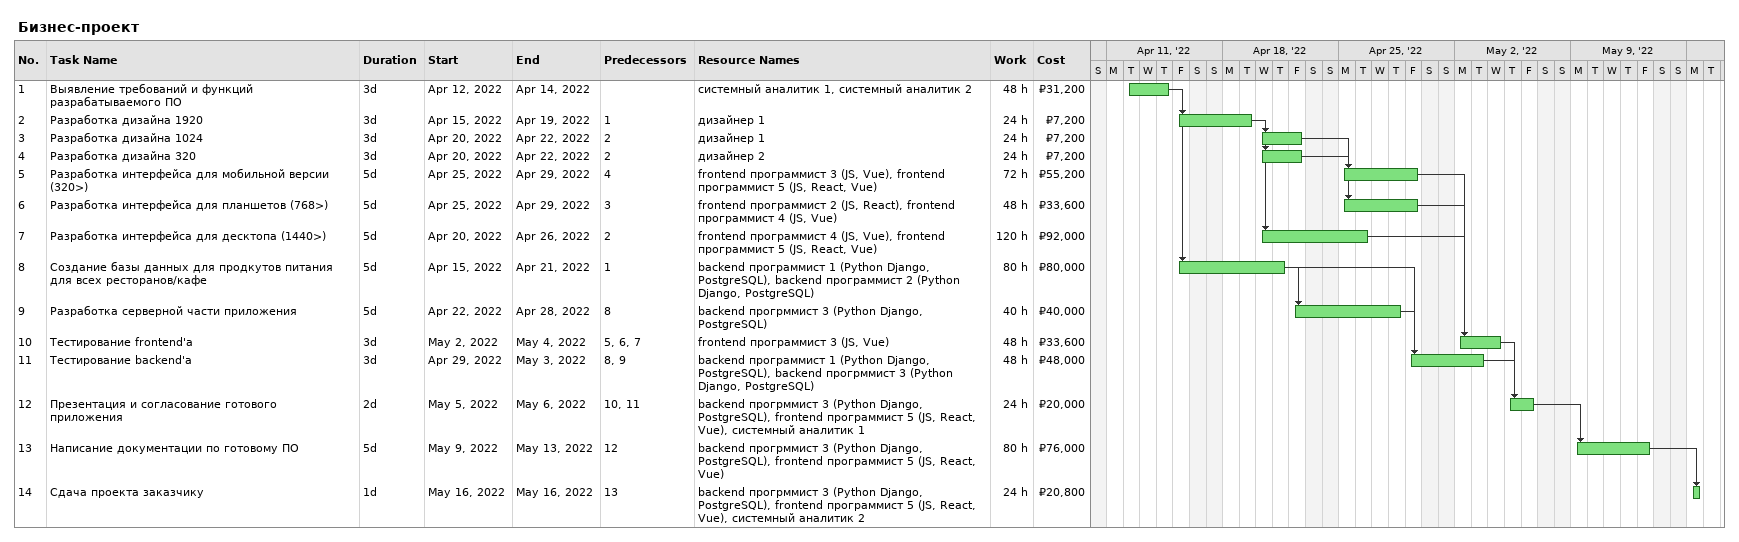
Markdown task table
Бизнес-проект

| ID | Task | Duration | Start | Finish | Predecessors | Resources | Work (h) | Cost (₽) |
|---|---|---|---|---|---|---|---|---|
| 1 | Выявление требований и функций разрабатываемого ПО | 3d | 2022-04-12 | 2022-04-14 |  | системный аналитик 1, системный аналитик 2 | 48 | 31200 |
| 2 | Разработка дизайна 1920 | 3d | 2022-04-15 | 2022-04-19 | 1 | дизайнер 1 | 24 | 7200 |
| 3 | Разработка дизайна 1024 | 3d | 2022-04-20 | 2022-04-22 | 2 | дизайнер 1 | 24 | 7200 |
| 4 | Разработка дизайна 320 | 3d | 2022-04-20 | 2022-04-22 | 2 | дизайнер 2 | 24 | 7200 |
| 5 | Разработка интерфейса для мобильной версии (320>) | 5d | 2022-04-25 | 2022-04-29 | 4 | frontend программист 3 (JS, Vue), frontend программист 5 (JS, React, Vue) | 72 | 55200 |
| 6 | Разработка интерфейса для планшетов (768>) | 5d | 2022-04-25 | 2022-04-29 | 3 | frontend программист 2 (JS, React), frontend программист 4 (JS, Vue) | 48 | 33600 |
| 7 | Разработка интерфейса для десктопа (1440>) | 5d | 2022-04-20 | 2022-04-26 | 2 | frontend программист 4 (JS, Vue), frontend программист 5 (JS, React, Vue) | 120 | 92000 |
| 8 | Создание базы данных для продкутов питания для всех ресторанов/кафе | 5d | 2022-04-15 | 2022-04-21 | 1 | backend программист 1 (Python Django, PostgreSQL), backend программист 2 (Python Django, PostgreSQL) | 80 | 80000 |
| 9 | Разработка серверной части приложения | 5d | 2022-04-22 | 2022-04-28 | 8 | backend прогрммист 3 (Python Django, PostgreSQL) | 40 | 40000 |
| 10 | Тестирование frontend'a | 3d | 2022-05-02 | 2022-05-04 | 5, 6, 7 | frontend программист 3 (JS, Vue) | 48 | 33600 |
| 11 | Тестирование backend'a | 3d | 2022-04-29 | 2022-05-03 | 8, 9 | backend программист 1 (Python Django, PostgreSQL), backend прогрммист 3 (Python Django, PostgreSQL) | 48 | 48000 |
| 12 | Презентация и согласование готового приложения | 2d | 2022-05-05 | 2022-05-06 | 10, 11 | backend прогрммист 3 (Python Django, PostgreSQL), frontend программист 5 (JS, React, Vue), системный аналитик 1 | 24 | 20000 |
| 13 | Написание документации по готовому ПО | 5d | 2022-05-09 | 2022-05-13 | 12 | backend прогрммист 3 (Python Django, PostgreSQL), frontend программист 5 (JS, React, Vue) | 80 | 76000 |
| 14 | Сдача проекта заказчику | 1d | 2022-05-16 | 2022-05-16 | 13 | backend прогрммист 3 (Python Django, PostgreSQL), frontend программист 5 (JS, React, Vue), системный аналитик 2 | 24 | 20800 |
